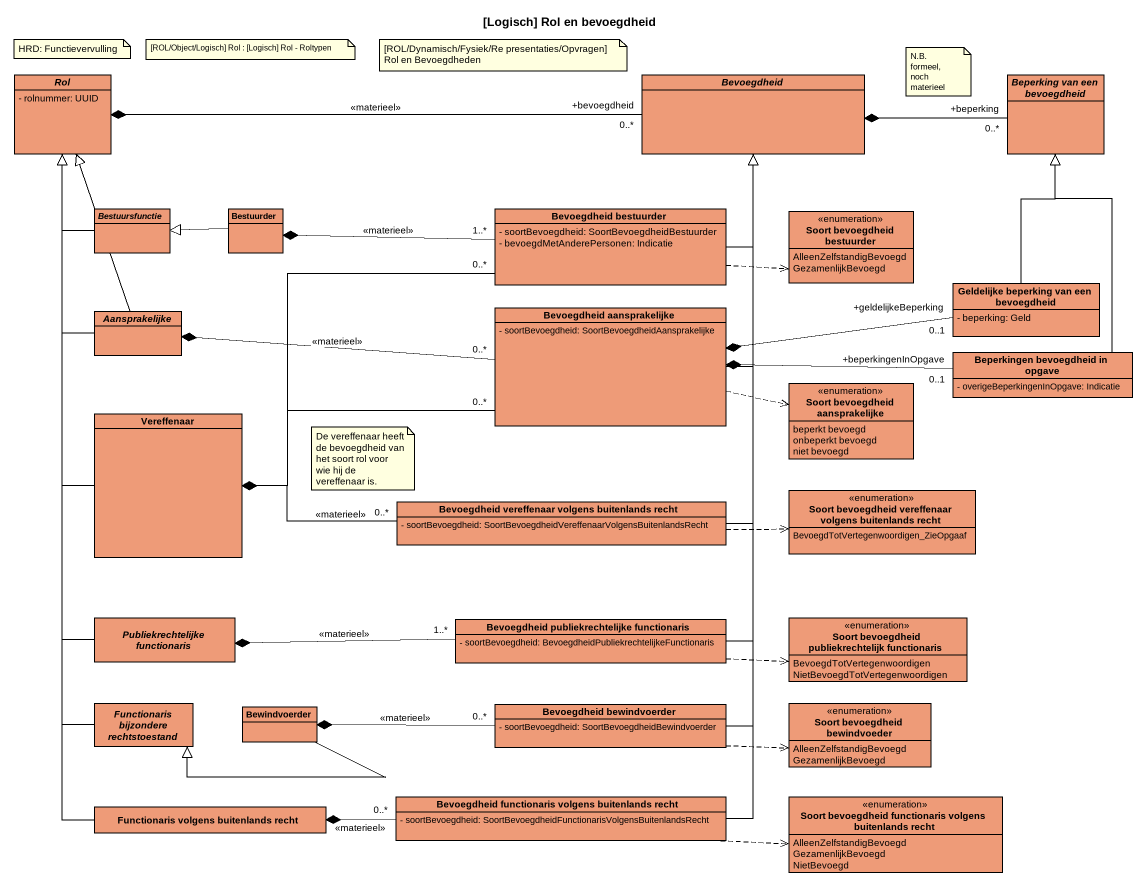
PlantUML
@startuml
title [Logisch] Rol en bevoegdheid
hide circle
hide empty members
skinparam classAttributeIconSize 0
abstract class Rol #EE9B78 {
  - rolnummer: UUID
}
abstract class Bevoegdheid #EE9B78
abstract class "Beperking van een bevoegdheid" as Beperking_van_een #EE9B78
abstract class Bestuursfunctie #EE9B78
class Bestuurder #EE9B78
class "Bevoegdheid bestuurder" as Bevoegdheid_bestuurder #EE9B78 {
  - soortBevoegdheid: SoortBevoegdheidBestuurder
  - bevoegdMetAnderePersonen: Indicatie
}
enum "Soort bevoegdheid bestuurder" as Soort_bevoegdheid_bestuurder #EE9B78 {
  AlleenZelfstandigBevoegd
  GezamenlijkBevoegd
}
class "Geldelijke beperking van een bevoegdheid" as Geldelijke_beperking_van #EE9B78 {
  - beperking: Geld
}
abstract class Aansprakelijke #EE9B78
class "Bevoegdheid aansprakelijke" as Bevoegdheid_aansprakelijke #EE9B78 {
  - soortBevoegdheid: SoortBevoegdheidAansprakelijke
}
class "Beperkingen bevoegdheid in opgave" as Beperkingen_bevoegdheid_in #EE9B78 {
  - overigeBeperkingenInOpgave: Indicatie
}
class Vereffenaar #EE9B78
enum "Soort bevoegdheid aansprakelijke" as Soort_bevoegdheid #EE9B78 {
  beperkt bevoegd
  onbeperkt bevoegd
  niet bevoegd
}
enum "Soort bevoegdheid vereffenaar volgens buitenlands recht" as Soort_bevoegdheid_2 #EE9B78 {
  BevoegdTotVertegenwoordigen_ZieOpgaaf
}
class "Bevoegdheid vereffenaar volgens buitenlands recht" as Bevoegdheid_vereffenaar #EE9B78 {
  - soortBevoegdheid: SoortBevoegdheidVereffenaarVolgensBuitenlandsRecht
}
abstract class "Publiekrechtelijke functionaris" as Publiekrechtelijke #EE9B78
class "Bevoegdheid publiekrechtelijke functionaris" as Bevoegdheid_2 #EE9B78 {
  - soortBevoegdheid: BevoegdheidPubliekrechtelijkeFunctionaris
}
enum "Soort bevoegdheid publiekrechtelijk functionaris" as Soort_bevoegdheid_3 #EE9B78 {
  BevoegdTotVertegenwoordigen
  NietBevoegdTotVertegenwoordigen
}
abstract class "Functionaris bijzondere rechtstoestand" as Functionaris_bijzondere #EE9B78
class Bewindvoerder #EE9B78
class "Bevoegdheid bewindvoerder" as Bevoegdheid_bewindvoerder #EE9B78 {
  - soortBevoegdheid: SoortBevoegdheidBewindvoerder
}
enum "Soort bevoegdheid bewindvoeder" as Soort_bevoegdheid_4 #EE9B78 {
  AlleenZelfstandigBevoegd
  GezamenlijkBevoegd
}
class "Functionaris volgens buitenlands recht" as Functionaris_volgens #EE9B78
class "Bevoegdheid functionaris volgens buitenlands recht" as Bevoegdheid_functionaris #EE9B78 {
  - soortBevoegdheid: SoortBevoegdheidFunctionarisVolgensBuitenlandsRecht
}
enum "Soort bevoegdheid functionaris volgens buitenlands recht" as Soort_bevoegdheid_5 #EE9B78 {
  AlleenZelfstandigBevoegd
  GezamenlijkBevoegd
  NietBevoegd
}
Bevoegdheid "+bevoegdheid\n0..*" -left-* Rol : <<materieel>>
Beperking_van_een "+beperking\n0..*" -left-* Bevoegdheid
Bestuursfunctie -up-|> Rol
Bestuurder -left-|> Bestuursfunctie
Bevoegdheid_bestuurder -up-|> Bevoegdheid
Bevoegdheid_bestuurder "1..*" -left-* Bestuurder : <<materieel>>
Bevoegdheid_bestuurder .right.> Soort_bevoegdheid_bestuurder
Bevoegdheid_bestuurder "0..*" -left-* Vereffenaar
Geldelijke_beperking_van -up-|> Beperking_van_een
Geldelijke_beperking_van "+geldelijkeBeperking\n0..1" -left-* Bevoegdheid_aansprakelijke
Aansprakelijke -up-|> Rol
Aansprakelijke -up-|> Rol
Bevoegdheid_aansprakelijke -up-|> Bevoegdheid
Bevoegdheid_aansprakelijke "0..*" -left-* Aansprakelijke : <<materieel>>
Bevoegdheid_aansprakelijke "0..*" -left-* Vereffenaar
Bevoegdheid_aansprakelijke .right.> Soort_bevoegdheid
Beperkingen_bevoegdheid_in -up-|> Beperking_van_een
Beperkingen_bevoegdheid_in "+beperkingenInOpgave\n0..1" -left-* Bevoegdheid_aansprakelijke
Vereffenaar -up-|> Rol
Bevoegdheid_vereffenaar -up-|> Bevoegdheid
Bevoegdheid_vereffenaar "0..*" -left-* Vereffenaar : <<materieel>>
Bevoegdheid_vereffenaar .right.> Soort_bevoegdheid_2
Publiekrechtelijke -up-|> Rol
Bevoegdheid_2 -up-|> Bevoegdheid
Bevoegdheid_2 "1..*" -left-* Publiekrechtelijke : <<materieel>>
Bevoegdheid_2 .right.> Soort_bevoegdheid_3
Functionaris_bijzondere -up-|> Rol
Bewindvoerder -left-|> Functionaris_bijzondere
Bevoegdheid_bewindvoerder -up-|> Bevoegdheid
Bevoegdheid_bewindvoerder "0..*" -left-* Bewindvoerder : <<materieel>>
Bevoegdheid_bewindvoerder .right.> Soort_bevoegdheid_4
Functionaris_volgens -up-|> Rol
Bevoegdheid_functionaris -up-|> Bevoegdheid
Bevoegdheid_functionaris "0..*" -left-* Functionaris_volgens : <<materieel>>
Bevoegdheid_functionaris .right.> Soort_bevoegdheid_5
note as N1
  HRD: Functievervulling
end note
note as N2
  [ROL/Object/Logisch] Rol : [Logisch] Rol - Roltypen
end note
note as N3
  [ROL/Dynamisch/Fysiek/Re presentaties/Opvragen] Rol en Bevoegdheden
end note
note as N4
  N.B. formeel, noch materieel
end note
note as N5
  De vereffenaar heeft de bevoegdheid van het soort rol voor wie hij de vereffenaar is.
end note
@enduml
